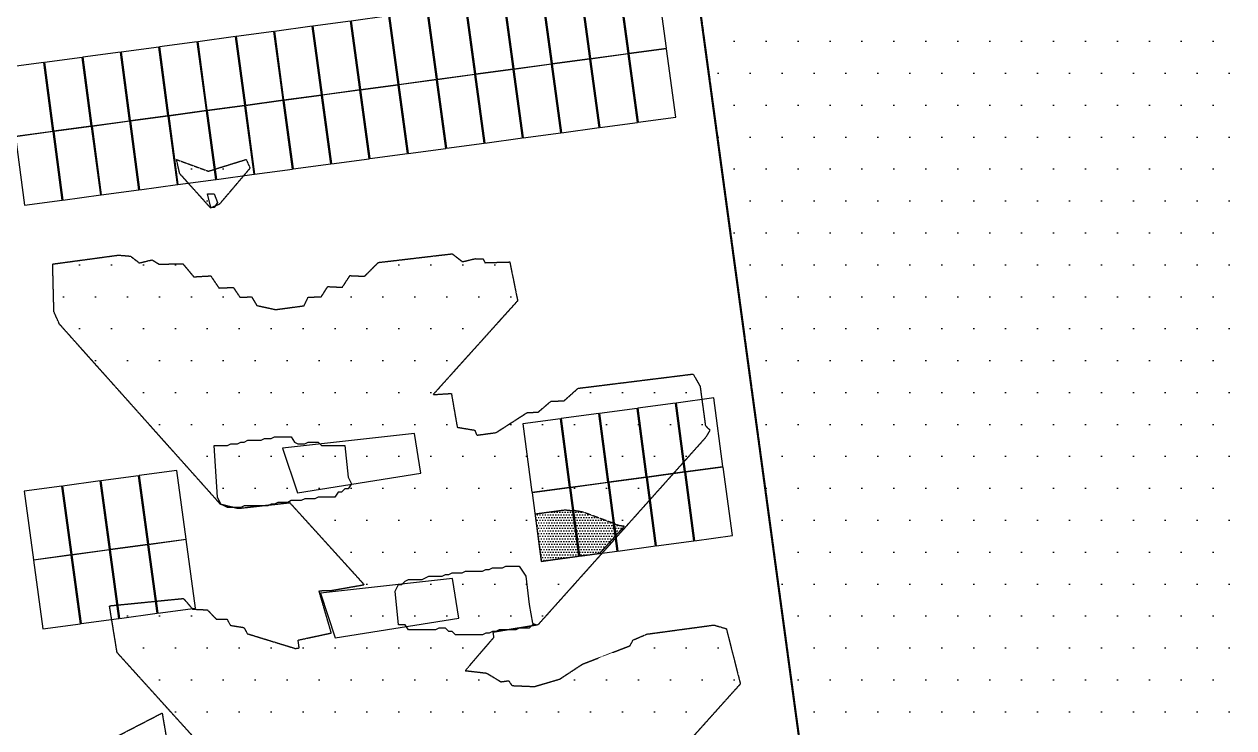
# Model space of a CAD drawing. Header units: millimetres. Extents: x -245826 to 350363, y -160205 to 260795.
# Drawn here: x -22130 to 13950, y 25238 to 46230 of the extents above; entities that cross this region are included whole.
import ezdxf

# ---------------------------------------------------------------- set-up
doc = ezdxf.new("R2010")
doc.units = ezdxf.units.MM
doc.linetypes.add('DASHED', pattern=[1.524, 1.27, -0.254])
for name, color, linetype in [('Module', 7, 'ByLayer'), ('Obstruction', 7, 'ByLayer'), ('Ridge Line', 7, 'ByLayer'), ('Shading', 8, 'DASHED')]:
    doc.layers.add(name, color=color, linetype=linetype)

# ---------------------------------------------------------------- blocks, each defined once
blk = doc.blocks.new('*U1')
at = {"layer": 'Ridge Line', "color": 30}
for p, q in [((1890, 18192, 10), (-5570, 73145, 10)), ((1890, 18192, 13960), (-5570, 73145, 14444))]:
    blk.add_line(p, q, dxfattribs=at)
at = {"flags": 1}
for tag in ['unit_id', 'unit_name']:
    blk.add_attdef(tag, (0, 0), '', height=2.5, dxfattribs=at)
blk = doc.blocks.new('*U6')
at = {"layer": 'Module', "color": 0}
blk.add_polyline3d([(0, 0, 0), (112.4, 15.2, 0), (84.7, 219.6, 119.1), (-27.6, 204.4, 119.1)], close=True, dxfattribs=at)
at = {"flags": 1}
for tag in ['mounting-hole-spacing1', 'mounting-hole-spacing2', 'module-material', 'vmpo', 'voco', 'silicon-material', 'panel-length', 'panel-width', 'panel-height', 'userid', 'theme', 'note', 'name', 'pmax', 'company-name', 'id', 'impo', 'isco']:
    blk.add_attdef(tag, (0, 0), '', height=2.5, dxfattribs=at)
blk = doc.blocks.new('*U7')
at = {"layer": 'Module', "color": 152}
for p in [(-524.2, 4520.8, 1588.7), (-409.8, 4536.3, 1588.7), (-867.3, 4474.5, 1588.7), (-752.9, 4489.9, 1588.7), (-638.5, 4505.4, 1588.7), (-1096, 4443.5, 1588.7), (-981.6, 4459, 1588.7), (-1324.7, 4412.6, 1588.7), (-1210.3, 4428.1, 1588.7), (-1667.8, 4366.2, 1588.7), (-1553.4, 4381.7, 1588.7), (-1439.1, 4397.1, 1588.7), (-1896.5, 4335.3, 1588.7), (-1782.1, 4350.8, 1588.7), (-382, 4330.2, 1468.6), (-2125.2, 4304.4, 1588.7), (-2010.9, 4319.8, 1588.7), (-610.7, 4299.2, 1468.6), (-496.3, 4314.7, 1468.6), (-2239.6, 4288.9, 1588.7), (-839.4, 4268.3, 1468.6), (-725, 4283.8, 1468.6), (-1182.5, 4221.9, 1468.5), (-1068.1, 4237.4, 1468.5), (-953.8, 4252.9, 1468.5), (-1411.2, 4191, 1468.6), (-1296.8, 4206.5, 1468.6), (-1639.9, 4160.1, 1468.6), (-1525.6, 4175.5, 1468.6), (-1983, 4113.7, 1468.6), (-1868.6, 4129.2, 1468.6), (-1754.3, 4144.6, 1468.6), (-2211.7, 4082.8, 1468.6), (-2097.3, 4098.2, 1468.6), (-241.1, 3288.2, 1577.7), (-469.8, 3257.3, 1577.7), (-355.4, 3272.8, 1577.7), (-698.5, 3226.4, 1577.7), (-584.2, 3241.8, 1577.7), (-1842.1, 3071.8, 1577.7), (-327.6, 3066.6, 1457.6), (-213.2, 3082.1, 1457.6), (-2070.8, 3040.8, 1577.7), (-1956.5, 3056.3, 1577.7), (-556.3, 3035.7, 1457.6), (-441.9, 3051.2, 1457.6), (-2185.2, 3025.4, 1577.7), (-670.6, 3020.2, 1457.6), (-1928.6, 2850.2, 1457.6), (-1814.2, 2865.6, 1457.6), (-2157.3, 2819.2, 1457.6), (-2043, 2834.7, 1457.6)]:
    blk.add_blockref('*U6', p, dxfattribs=at)
at = {"flags": 1}
for tag in ['offset-x', 'offset-y', 'mode', 'tilt', 'azimuth', 'align', 'array-mode', 'panel-x', 'panel-y', 'panel-per-row', 'bracket-type', 'bracket-value', 'row-per-array']:
    blk.add_attdef(tag, (0, 0), '', height=2.5, dxfattribs=at)
blk = doc.blocks.new('*U72')
at = {"layer": 'Obstruction', "color": 1}
blk.add_polyline3d([(-16664, 41165, 14529), (-16564, 41165, 14529), (-16464, 41165, 14529), (-16464, 41165, 14529), (-16364, 40915, 14529), (-16364, 40915, 14529), (-16464, 40765, 14529), (-16564, 40765, 14529), (-16564, 40765, 14529)], close=True, dxfattribs=at)
at = {"flags": 1}
for tag in ['height', 'shape']:
    blk.add_attdef(tag, (0, 0), '', height=2.5, dxfattribs=at)
blk = doc.blocks.new('*U73')
at = {"layer": 'Obstruction', "color": 1}
blk.add_polyline3d([(-11064, 29315, 15929), (-10964, 29515, 15929), (-10864, 29515, 15929), (-10764, 29615, 15929), (-10664, 29665, 15929), (-10564, 29665, 15929), (-10464, 29665, 15929), (-10364, 29665, 15929), (-10264, 29665, 15929), (-10164, 29715, 15929), (-10064, 29765, 15929), (-9964, 29765, 15929), (-9864, 29765, 15929), (-9764, 29765, 15929), (-9664, 29765, 15929), (-9564, 29815, 15929), (-9464, 29815, 15929), (-9364, 29865, 15929), (-9264, 29865, 15929), (-9164, 29865, 15929), (-9064, 29865, 15929), (-8964, 29915, 15929), (-8864, 29915, 15929), (-8764, 29915, 15929), (-8664, 29915, 15929), (-8564, 29915, 15929), (-8464, 29915, 15929), (-8364, 29965, 15929), (-8264, 29965, 15929), (-8164, 30015, 15929), (-8064, 30015, 15929), (-7964, 30015, 15929), (-7864, 30015, 15929), (-7764, 30065, 15929), (-7664, 30065, 15929), (-7564, 30065, 15929), (-7464, 30065, 15929), (-7364, 30065, 15929), (-7264, 29915, 15929), (-7164, 29765, 15929), (-7064, 28915, 15929), (-6964, 28365, 15929), (-6964, 28365, 15929), (-6864, 28315, 15929), (-6864, 28315, 15929), (-6964, 28315, 15929), (-7064, 28215, 15929), (-7164, 28215, 15929), (-7264, 28215, 15929), (-7364, 28215, 15929), (-7464, 28165, 15929), (-7564, 28165, 15929), (-7664, 28165, 15929), (-7764, 28165, 15929), (-7864, 28165, 15929), (-7964, 28165, 15929), (-8064, 28115, 15929), (-8164, 28115, 15929), (-8264, 28065, 15929), (-8364, 28065, 15929), (-8464, 28015, 15929), (-8564, 28015, 15929), (-8664, 28015, 15929), (-8764, 28015, 15929), (-8864, 28015, 15929), (-8964, 28015, 15929), (-9064, 28015, 15929), (-9164, 28015, 15929), (-9264, 28015, 15929), (-9364, 28115, 15929), (-9464, 28115, 15929), (-9564, 28215, 15929), (-9664, 28215, 15929), (-9764, 28215, 15929), (-9864, 28165, 15929), (-9964, 28165, 15929), (-10064, 28165, 15929), (-10164, 28165, 15929), (-10264, 28165, 15929), (-10364, 28165, 15929), (-10464, 28165, 15929), (-10564, 28165, 15929), (-10664, 28165, 15929), (-10764, 28315, 15929), (-10864, 28315, 15929), (-10964, 28315, 15929), (-10964, 28315, 15929)], close=True, dxfattribs=at)
at = {"flags": 1}
for tag in ['height', 'shape']:
    blk.add_attdef(tag, (0, 0), '', height=2.5, dxfattribs=at)
blk = doc.blocks.new('*U78')
at = {"layer": 'Obstruction', "color": 1}
blk.add_polyline3d([(-16464, 33665, 15879), (-16364, 33665, 15879), (-16264, 33665, 15879), (-16164, 33665, 15879), (-16064, 33665, 15879), (-15964, 33715, 15879), (-15864, 33715, 15879), (-15764, 33715, 15879), (-15664, 33765, 15879), (-15564, 33765, 15879), (-15464, 33815, 15879), (-15364, 33815, 15879), (-15264, 33815, 15879), (-15164, 33815, 15879), (-15064, 33815, 15879), (-14964, 33865, 15879), (-14864, 33865, 15879), (-14764, 33865, 15879), (-14664, 33915, 15879), (-14564, 33915, 15879), (-14464, 33915, 15879), (-14364, 33915, 15879), (-14264, 33915, 15879), (-14164, 33915, 15879), (-14064, 33765, 15879), (-13964, 33715, 15879), (-13864, 33715, 15879), (-13764, 33715, 15879), (-13664, 33765, 15879), (-13564, 33765, 15879), (-13464, 33765, 15879), (-13364, 33765, 15879), (-13264, 33665, 15879), (-13164, 33665, 15879), (-13064, 33665, 15879), (-12964, 33665, 15879), (-12864, 33665, 15879), (-12764, 33665, 15879), (-12664, 33665, 15879), (-12564, 33665, 15879), (-12464, 32715, 15879), (-12464, 32715, 15879), (-12364, 32515, 15879), (-12364, 32515, 15879), (-12464, 32365, 15879), (-12564, 32365, 15879), (-12664, 32265, 15879), (-12764, 32265, 15879), (-12864, 32115, 15879), (-12964, 32115, 15879), (-13064, 32115, 15879), (-13164, 32115, 15879), (-13264, 32115, 15879), (-13364, 32115, 15879), (-13464, 32065, 15879), (-13564, 32065, 15879), (-13664, 32065, 15879), (-13764, 32065, 15879), (-13864, 32015, 15879), (-13964, 32015, 15879), (-14064, 32015, 15879), (-14164, 32015, 15879), (-14264, 31965, 15879), (-14364, 31965, 15879), (-14464, 31965, 15879), (-14564, 31965, 15879), (-14664, 31915, 15879), (-14764, 31915, 15879), (-14864, 31865, 15879), (-14964, 31865, 15879), (-15064, 31865, 15879), (-15164, 31865, 15879), (-15264, 31865, 15879), (-15364, 31865, 15879), (-15464, 31865, 15879), (-15564, 31865, 15879), (-15664, 31815, 15879), (-15764, 31815, 15879), (-15864, 31815, 15879), (-15964, 31815, 15879), (-16064, 31815, 15879), (-16164, 31865, 15879), (-16264, 31915, 15879), (-16364, 32115, 15879), (-16364, 32115, 15879)], close=True, dxfattribs=at)
at = {"flags": 1}
for tag in ['height', 'shape']:
    blk.add_attdef(tag, (0, 0), '', height=2.5, dxfattribs=at)
blk = doc.blocks.new('*U194')
at = {"layer": 'Obstruction', "color": 1}
blk.add_polyline3d([(-16664, 41165, 14529), (-16564, 41165, 14529), (-16464, 41165, 14529), (-16464, 41165, 14529), (-16364, 40915, 14529), (-16364, 40915, 14529), (-16464, 40765, 14529), (-16564, 40765, 14529), (-16564, 40765, 14529)], close=True, dxfattribs=at)
at = {"flags": 1}
for tag in ['height', 'shape']:
    blk.add_attdef(tag, (0, 0), '', height=2.5, dxfattribs=at)
blk = doc.blocks.new('*U195')
at = {"layer": 'Obstruction', "color": 1}
blk.add_polyline3d([(-11064, 29315, 15929), (-10964, 29515, 15929), (-10864, 29515, 15929), (-10764, 29615, 15929), (-10664, 29665, 15929), (-10564, 29665, 15929), (-10464, 29665, 15929), (-10364, 29665, 15929), (-10264, 29665, 15929), (-10164, 29715, 15929), (-10064, 29765, 15929), (-9964, 29765, 15929), (-9864, 29765, 15929), (-9764, 29765, 15929), (-9664, 29765, 15929), (-9564, 29815, 15929), (-9464, 29815, 15929), (-9364, 29865, 15929), (-9264, 29865, 15929), (-9164, 29865, 15929), (-9064, 29865, 15929), (-8964, 29915, 15929), (-8864, 29915, 15929), (-8764, 29915, 15929), (-8664, 29915, 15929), (-8564, 29915, 15929), (-8464, 29915, 15929), (-8364, 29965, 15929), (-8264, 29965, 15929), (-8164, 30015, 15929), (-8064, 30015, 15929), (-7964, 30015, 15929), (-7864, 30015, 15929), (-7764, 30065, 15929), (-7664, 30065, 15929), (-7564, 30065, 15929), (-7464, 30065, 15929), (-7364, 30065, 15929), (-7264, 29915, 15929), (-7164, 29765, 15929), (-7064, 28915, 15929), (-6964, 28365, 15929), (-6964, 28365, 15929), (-6864, 28315, 15929), (-6864, 28315, 15929), (-6964, 28315, 15929), (-7064, 28215, 15929), (-7164, 28215, 15929), (-7264, 28215, 15929), (-7364, 28215, 15929), (-7464, 28165, 15929), (-7564, 28165, 15929), (-7664, 28165, 15929), (-7764, 28165, 15929), (-7864, 28165, 15929), (-7964, 28165, 15929), (-8064, 28115, 15929), (-8164, 28115, 15929), (-8264, 28065, 15929), (-8364, 28065, 15929), (-8464, 28015, 15929), (-8564, 28015, 15929), (-8664, 28015, 15929), (-8764, 28015, 15929), (-8864, 28015, 15929), (-8964, 28015, 15929), (-9064, 28015, 15929), (-9164, 28015, 15929), (-9264, 28015, 15929), (-9364, 28115, 15929), (-9464, 28115, 15929), (-9564, 28215, 15929), (-9664, 28215, 15929), (-9764, 28215, 15929), (-9864, 28165, 15929), (-9964, 28165, 15929), (-10064, 28165, 15929), (-10164, 28165, 15929), (-10264, 28165, 15929), (-10364, 28165, 15929), (-10464, 28165, 15929), (-10564, 28165, 15929), (-10664, 28165, 15929), (-10764, 28315, 15929), (-10864, 28315, 15929), (-10964, 28315, 15929), (-10964, 28315, 15929)], close=True, dxfattribs=at)
at = {"flags": 1}
for tag in ['height', 'shape']:
    blk.add_attdef(tag, (0, 0), '', height=2.5, dxfattribs=at)
blk = doc.blocks.new('*U200')
at = {"layer": 'Obstruction', "color": 1}
blk.add_polyline3d([(-16464, 33665, 15879), (-16364, 33665, 15879), (-16264, 33665, 15879), (-16164, 33665, 15879), (-16064, 33665, 15879), (-15964, 33715, 15879), (-15864, 33715, 15879), (-15764, 33715, 15879), (-15664, 33765, 15879), (-15564, 33765, 15879), (-15464, 33815, 15879), (-15364, 33815, 15879), (-15264, 33815, 15879), (-15164, 33815, 15879), (-15064, 33815, 15879), (-14964, 33865, 15879), (-14864, 33865, 15879), (-14764, 33865, 15879), (-14664, 33915, 15879), (-14564, 33915, 15879), (-14464, 33915, 15879), (-14364, 33915, 15879), (-14264, 33915, 15879), (-14164, 33915, 15879), (-14064, 33765, 15879), (-13964, 33715, 15879), (-13864, 33715, 15879), (-13764, 33715, 15879), (-13664, 33765, 15879), (-13564, 33765, 15879), (-13464, 33765, 15879), (-13364, 33765, 15879), (-13264, 33665, 15879), (-13164, 33665, 15879), (-13064, 33665, 15879), (-12964, 33665, 15879), (-12864, 33665, 15879), (-12764, 33665, 15879), (-12664, 33665, 15879), (-12564, 33665, 15879), (-12464, 32715, 15879), (-12464, 32715, 15879), (-12364, 32515, 15879), (-12364, 32515, 15879), (-12464, 32365, 15879), (-12564, 32365, 15879), (-12664, 32265, 15879), (-12764, 32265, 15879), (-12864, 32115, 15879), (-12964, 32115, 15879), (-13064, 32115, 15879), (-13164, 32115, 15879), (-13264, 32115, 15879), (-13364, 32115, 15879), (-13464, 32065, 15879), (-13564, 32065, 15879), (-13664, 32065, 15879), (-13764, 32065, 15879), (-13864, 32015, 15879), (-13964, 32015, 15879), (-14064, 32015, 15879), (-14164, 32015, 15879), (-14264, 31965, 15879), (-14364, 31965, 15879), (-14464, 31965, 15879), (-14564, 31965, 15879), (-14664, 31915, 15879), (-14764, 31915, 15879), (-14864, 31865, 15879), (-14964, 31865, 15879), (-15064, 31865, 15879), (-15164, 31865, 15879), (-15264, 31865, 15879), (-15364, 31865, 15879), (-15464, 31865, 15879), (-15564, 31865, 15879), (-15664, 31815, 15879), (-15764, 31815, 15879), (-15864, 31815, 15879), (-15964, 31815, 15879), (-16064, 31815, 15879), (-16164, 31865, 15879), (-16264, 31915, 15879), (-16364, 32115, 15879), (-16364, 32115, 15879)], close=True, dxfattribs=at)
at = {"flags": 1}
for tag in ['height', 'shape']:
    blk.add_attdef(tag, (0, 0), '', height=2.5, dxfattribs=at)
blk = doc.blocks.new('*U292')
at = {"layer": 'Obstruction', "color": 1}
blk.add_polyline3d([(-12853, 27925, 14100), (-9168, 28508, 14100), (-9356, 29694, 14100), (-13294, 29257, 14100)], close=True, dxfattribs=at)
at = {"flags": 1}
for tag in ['height', 'shape']:
    blk.add_attdef(tag, (0, 0), '', height=2.5, dxfattribs=at)
blk = doc.blocks.new('*U293')
at = {"layer": 'Obstruction', "color": 1}
blk.add_polyline3d([(-13982, 32253, 14500), (-10297, 32835, 14500), (-10484, 34022, 14500), (-14423, 33584, 14500)], close=True, dxfattribs=at)
at = {"flags": 1}
for tag in ['height', 'shape']:
    blk.add_attdef(tag, (0, 0), '', height=2.5, dxfattribs=at)

msp = doc.modelspace()

# ---------------------------------------------------------------- hatches: boundary and pattern name
at = {"layer": 'Shading'}
h = msp.add_hatch(dxfattribs=at)
h.set_pattern_fill('DOTS', scale=600)
h.paths.add_polyline_path([(-5720, 74000), (-5871, 73940), (-5801, 73127), (-5567, 73158), (1910, 18179), (1642, 18104), (1832, 16993), (3116, 17166), (3085, 17396), (47175, 23290), (47240, 23103), (48212, 23234), (40580, 79955), (-5562, 73708), (-5603, 74015), (-5720, 74000)])
h = msp.add_hatch(dxfattribs=at)
h.set_pattern_fill('DOTS', scale=600)
h.paths.add_polyline_path([(-17586, 42192), (-16637, 41845), (-15509, 42196), (-15395, 41933), (-16308, 40858), (-16567, 40744), (-17489, 41769), (-17586, 42192)])
h = msp.add_hatch(dxfattribs=at)
h.set_pattern_fill('DOTS', scale=600)
h.paths.add_polyline_path([(-22594, 24744), (-22483, 24798), (-22424, 24648), (-22236, 24713), (-22215, 24557), (-22033, 24661), (-22007, 24466), (-21864, 24565), (-21337, 24438), (-20639, 24493), (-19972, 24781), (-19885, 24714), (-18016, 25680), (-16874, 18976), (-16050, 18969), (-15829, 19078), (-15687, 18899), (-15098, 19177), (-14912, 18964), (-14405, 19271), (-14132, 18990), (-13740, 19281), (-13532, 19191), (-12958, 19585), (-12634, 19510), (-12027, 19949), (-11693, 19796), (-10970, 20251), (-10708, 20049), (-8927, 21083), (-10783, 23210), (-14979, 22642), (-19358, 27481), (-19586, 28878), (-17381, 29097), (-17103, 28778), (-16669, 28757), (-16396, 28477), (-16083, 28479), (-15979, 28295), (-15578, 28231), (-15475, 28046), (-14043, 27606), (-13928, 27621), (-13960, 27855), (-12969, 28068), (-13336, 29327), (-12946, 29340), (-11988, 29509), (-14200, 31946), (-15745, 31776), (-16272, 31903), (-21076, 37279), (-21244, 37653), (-21280, 39075), (-19317, 39341), (-18960, 39310), (-18697, 39108), (-18317, 39199), (-18104, 39069), (-17400, 39085), (-17073, 38693), (-16567, 38722), (-16322, 38359), (-15893, 38377), (-15697, 38086), (-15346, 38094), (-15193, 37838), (-14628, 37716), (-13781, 37830), (-13659, 38085), (-13269, 38098), (-13075, 38402), (-12641, 38381), (-12413, 38729), (-11979, 38709), (-11565, 39122), (-9365, 39380), (-9059, 39144), (-8679, 39235), (-8443, 39227), (-8389, 39115), (-7647, 39136), (-7412, 37979), (-9934, 35179), (-9389, 35213), (-9214, 34206), (-8692, 34118), (-8633, 33968), (-8055, 34046), (-7118, 34649), (-6805, 34651), (-6418, 34981), (-6028, 34994), (-5608, 35368), (-2177, 35793), (-1970, 35425), (-1812, 34257), (-1676, 34117), (-1803, 33901), (-6808, 28307), (-8150, 28086), (-8129, 27930), (-8976, 26944), (-8339, 26871), (-7912, 26612), (-7681, 26643), (-7583, 26498), (-6912, 26470), (-6158, 26691), (-5474, 27140), (-4059, 27688), (-3965, 27860), (-3557, 28034), (-1555, 28305), (-1188, 28196), (-769, 26548), (-3119, 23930), (-2827, 24089), (-2521, 23853), (1585, 20166), (1848, 18219), (1622, 18149), (1824, 16948), (3166, 17169), (3140, 17364), (4603, 17562), (5811, 16456), (5987, 16599), (6267, 16558), (6402, 16140), (7177, 16205), (7566, 15941), (8605, 16081), (9006, 16017), (9159, 15760), (9268, 14664), (7321, 12538), (9438, 7036), (9651, 6906), (10063, 5891), (11976, 7974), (10747, 9235), (10782, 9557), (10975, 9583), (11890, 9191), (12203, 9194), (12936, 9571), (13129, 9597), (13265, 9457), (13048, 9031), (12496, 8480), (12748, 8356), (13263, 7157), (10398, 3994), (10358, 3711), (4192, -3150), (4295, -3334), (4531, -3342), (4629, -3487), (4866, -3495), (4925, -3645), (5118, -3619), (5216, -3765), (5830, -3959), (7097, -3470), (7268, -3289), (7938, -3317), (8698, -3135), (9026, -5271), (4758, -5888), (4976, -8079), (2853, -5710), (2660, -4864), (1670, -5949), (2142, -5965), (2660, -5736), (2918, -5899), (2899, -6338), (2251, -7060), (1772, -7284), (1056, -6627), (-1156, -9107), (-1224, -9473), (-1833, -10190), (-2081, -10382), (-2246, -10325), (-4143, -12525), (-4374, -12556), (-4911, -13223), (-5093, -13327), (-5224, -13226), (-5644, -12728), (-3659, -11468), (-3564, -11297), (-8627, -246), (-16515, 8796), (-19079, 7180), (-21224, 22154), (-22090, 21600), (-22594, 24744)])
h = msp.add_hatch(dxfattribs=at)
h.set_pattern_fill('DOTS', color=1, scale=50)
h.paths.add_polyline_path([(-6894, 31610), (-6705, 30208), (-5585, 30360), (-5768, 31708), (-6002, 31731), (-6894, 31610)])
h = msp.add_hatch(dxfattribs=at)
h.set_pattern_fill('DOTS', color=1, scale=50)
h.paths.add_polyline_path([(-5747, 31722), (-5563, 30363), (-4962, 30444), (-4500, 30953), (-4558, 31338), (-5463, 31673), (-5747, 31722)])
h = msp.add_hatch(dxfattribs=at)
h.set_pattern_fill('DOTS', color=1, scale=50)
h.paths.add_polyline_path([(-4527, 31320), (-4480, 30978), (-4230, 31251), (-4372, 31265), (-4527, 31320)])

# ---------------------------------------------------------------- linework, layer by layer
at = {"layer": 'Shading', "linetype": 'DASHED'}
for points in [[(-5720, 74000, 11), (-5871, 73940, 11), (-5801, 73127, 11), (-5567, 73158, 11), (1910, 18179, 11), (1642, 18104, 11), (1832, 16993, 11), (3116, 17166, 11), (3085, 17396, 11), (47175, 23290, 11), (47240, 23103, 11), (48212, 23234, 11), (40580, 79955, 11), (-5562, 73708, 11), (-5603, 74015, 11), (-5720, 74000, 11)], [(-17586, 42192, 14193), (-16637, 41845, 14188), (-15509, 42196, 14190), (-15395, 41933, 14188), (-16308, 40858, 14180), (-16567, 40744, 14179), (-17489, 41769, 14189), (-17586, 42192, 14193)]]:
    msp.add_polyline3d(points, close=True, dxfattribs=at)
for points in [[(-14979, 22642, 14021), (-19358, 27481, 14068), (-19586, 28878, 14080), (-17381, 29097, 14079), (-17103, 28778, 14076), (-16669, 28757, 14075), (-16396, 28477, 14073), (-16083, 28479, 14072), (-15979, 28295, 14071), (-15578, 28231, 14070), (-15475, 28046, 14068), (-14043, 27606, 14062), (-13928, 27621, 14062), (-13960, 27855, 14064), (-12969, 28068, 14065), (-13336, 29327, 14076), (-12946, 29340, 14076), (-11988, 29509, 14076), (-14200, 31946, 14100), (-15745, 31776, 14100), (-16272, 31903, 14102), (-21076, 37279, 14155), (-21244, 37653, 14158), (-21280, 39075, 14170), (-19317, 39341, 14170), (-18960, 39310, 14169), (-18697, 39108, 14167), (-18317, 39199, 14168), (-18104, 39069, 14166), (-17400, 39085, 14166), (-17073, 38693, 14162), (-16567, 38722, 14161), (-16322, 38359, 14158), (-15893, 38377, 14158), (-15697, 38086, 14155), (-15346, 38094, 14154), (-15193, 37838, 14152), (-14628, 37716, 14150), (-13781, 37830, 14150), (-13659, 38085, 14152), (-13269, 38098, 14152), (-13075, 38402, 14154), (-12641, 38381, 14154), (-12413, 38729, 14156), (-11979, 38709, 14156), (-11565, 39122, 14159), (-9365, 39380, 14158), (-9059, 39144, 14156), (-8679, 39235, 14156), (-8443, 39227, 14156), (-8389, 39115, 14155), (-7647, 39136, 14154), (-7412, 37979, 14144), (-9934, 35179, 14123), (-9389, 35213, 14122), (-9214, 34206, 14113), (-8692, 34118, 14112), (-8633, 33968, 14110), (-8055, 34046, 14110), (-7118, 34649, 14114), (-6805, 34651, 14114), (-6418, 34981, 14116), (-6028, 34994, 14116), (-5608, 35368, 14119), (-2177, 35793, 14118), (-1970, 35425, 14115), (-1812, 34257, 14104), (-1676, 34117, 14103), (-1803, 33901, 14101), (-6808, 28307, 14059), (-8150, 28086, 14059), (-8129, 27930, 14058), (-8976, 26944, 14050), (-8339, 26871, 14049), (-7912, 26612, 14046), (-7681, 26643, 14046), (-7583, 26498, 14045), (-6912, 26470, 14044), (-6158, 26691, 14044), (-5474, 27140, 14048), (-4059, 27688, 14050), (-3965, 27860, 14052), (-3557, 28034, 14053), (-1555, 28305, 14053), (-1188, 28196, 14051), (-769, 26548, 14037), (-3119, 23930, 14017)], [(-19885, 24714, 14045), (-18016, 25680, 14051), (-16874, 18976, 13991)]]:
    msp.add_polyline3d(points, dxfattribs=at)
at = {"layer": 'Shading', "color": 1, "linetype": 'DASHED'}
for points in [[(-6894, 31610, 15397), (-6705, 30208, 14580), (-5585, 30360, 14580), (-5768, 31708, 15366), (-6002, 31731, 15397), (-6894, 31610, 15397)], [(-5747, 31722, 15372), (-5563, 30363, 14580), (-4962, 30444, 14580), (-4500, 30953, 14836), (-4558, 31338, 15060), (-5463, 31673, 15322), (-5747, 31722, 15372)], [(-4527, 31320, 15048), (-4480, 30978, 14848), (-4230, 31251, 14985), (-4372, 31265, 15004), (-4527, 31320, 15048)]]:
    msp.add_polyline3d(points, close=True, dxfattribs=at)

# ---------------------------------------------------------------- block references
at = {"layer": 'Module', "xscale": 10, "yscale": 10, "zscale": 10}
msp.add_blockref('*U7', (0, 0), dxfattribs=at)
at = {"layer": 'Obstruction'}
for name in ['*U72', '*U194', '*U78', '*U200', '*U293', '*U73', '*U195', '*U292']:
    msp.add_blockref(name, (0, 0), dxfattribs=at)
at = {"layer": 'Ridge Line'}
msp.add_blockref('*U1', (0, 0), dxfattribs=at)

doc.saveas('drawing.dxf')
